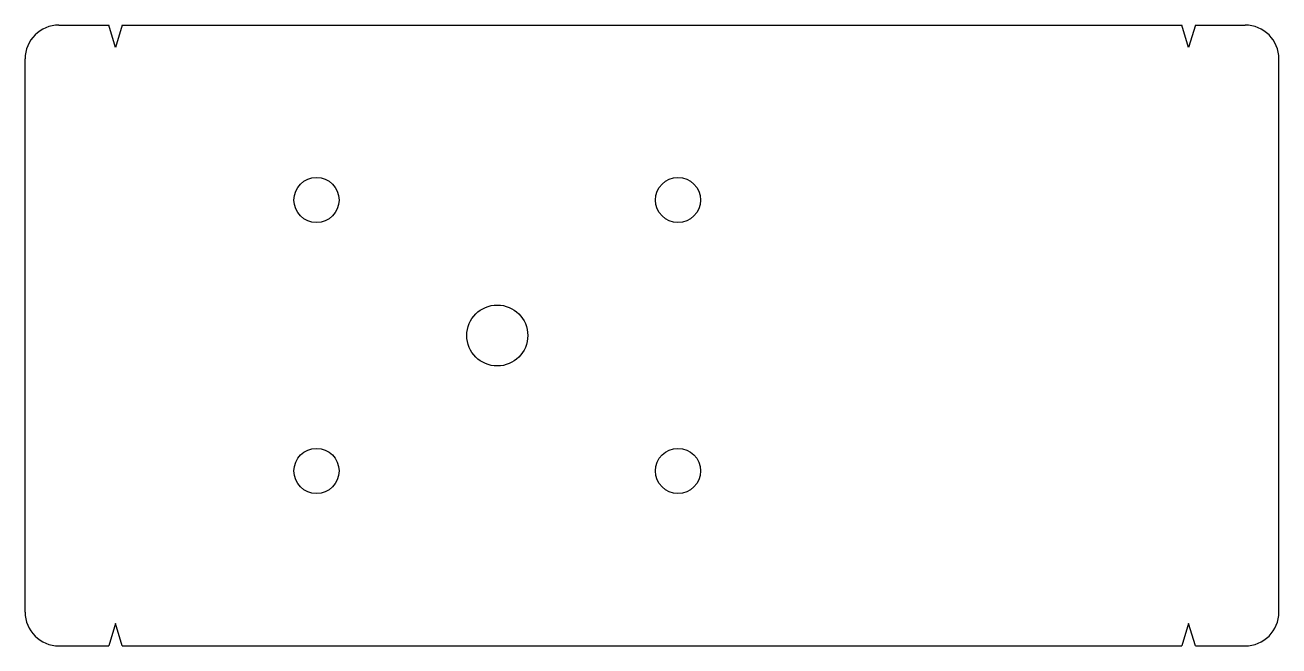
# Model space of a CAD drawing. Extents: x 0 to 555, y 2 to 277.
import ezdxf

# ---------------------------------------------------------------- set-up
doc = ezdxf.new("R2010")
doc.units = 0
doc.layers.get('0').update_dxf_attribs({"linetype": 'CONTINUOUS'})

msp = doc.modelspace()

# ---------------------------------------------------------------- linework, layer by layer
for p, q in [((15.25, 277.21), (37.25, 277.21)), ((40.25, 267.21), (37.25, 277.21)), ((43.25, 277.21), (40.25, 267.21)), ((43.25, 277.21), (512.25, 277.21)), ((515.25, 267.21), (512.25, 277.21)), ((518.25, 277.21), (515.25, 267.21)), ((518.25, 277.21), (540.25, 277.21)), ((0.25, 17.21), (0.25, 262.21)), ((555.25, 17.21), (555.25, 262.21)), ((40.25, 12.21), (37.25, 2.21)), ((43.25, 2.21), (40.25, 12.21)), ((515.25, 12.21), (512.25, 2.21)), ((518.25, 2.21), (515.25, 12.21)), ((15.25, 2.21), (37.25, 2.21)), ((43.25, 2.21), (512.25, 2.21)), ((518.25, 2.21), (540.25, 2.21))]:
    msp.add_line(p, q)
for centre, radius in [((129.25, 199.71), 10), ((289.25, 199.71), 10), ((209.25, 139.71), 13.5), ((129.25, 79.71), 10), ((289.25, 79.71), 10)]:
    msp.add_circle(centre, radius)
for centre, start, end in [((15.25, 262.21), 90, 180), ((540.25, 262.21), 0, 90), ((15.25, 17.21), 180, 270), ((540.25, 17.21), 270, 0)]:
    msp.add_arc(centre, 15, start, end)

doc.saveas('drawing.dxf')
